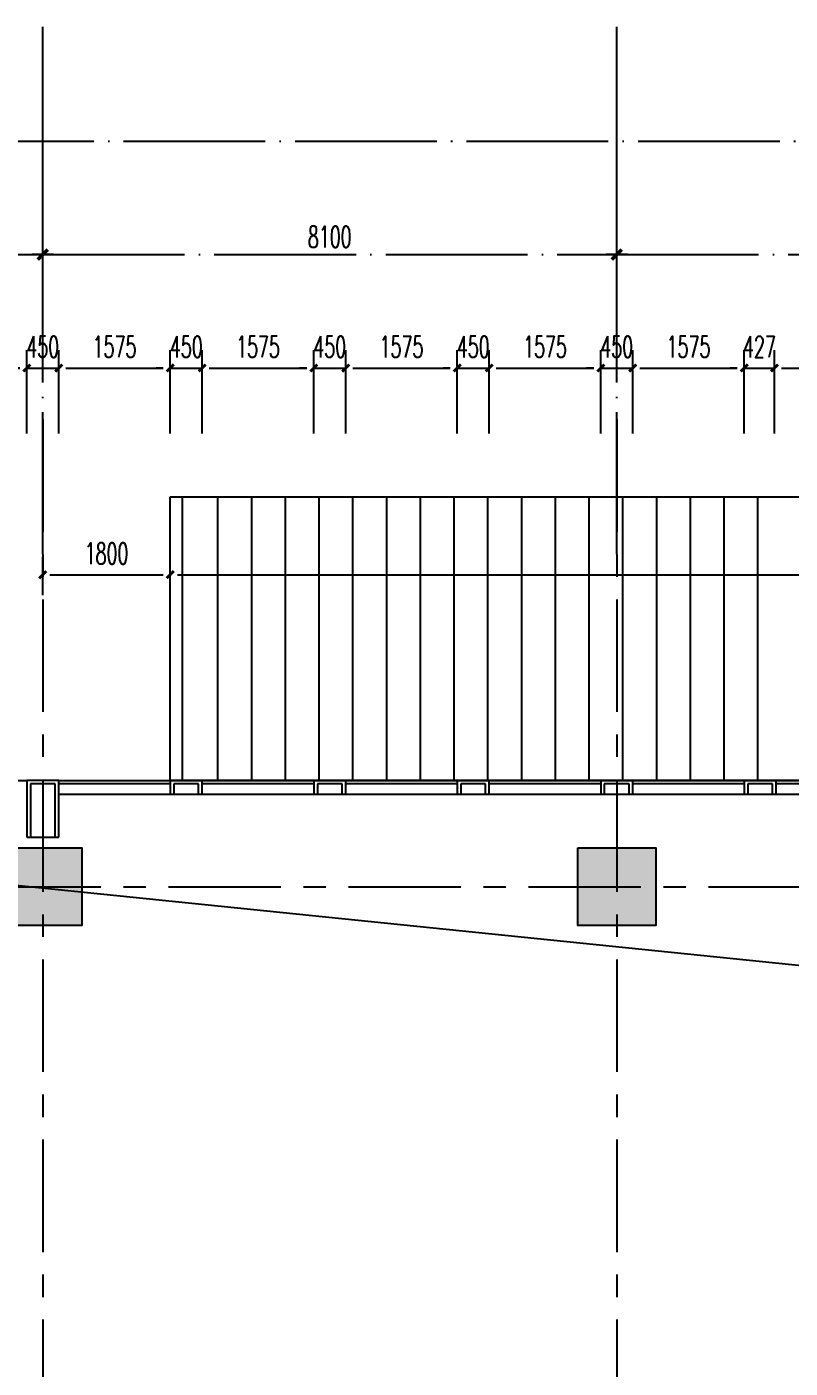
# Model space of a CAD drawing. Extents: x 824790 to 973415, y 4290613 to 4374713.
# Drawn here: x 916185 to 926958, y 4340402 to 4359327 of the extents above; entities that cross this region are included whole.
import ezdxf

# ---------------------------------------------------------------- set-up
doc = ezdxf.new("R2010")
doc.units = 0
doc.header["$LTSCALE"] = 1000
doc.header["$MEASUREMENT"] = 0
for name, pattern in [('ACAD_ISO08W100', [36, 24, -3, 6, -3]), ('CENTER', [50.800000000000004, 31.75, -6.35, 6.35, -6.35]), ('DOTE', [2.4200000000000004, 2, -0.2, 0.02, -0.2])]:
    doc.linetypes.add(name, pattern=pattern)
doc.layers.get('0').update_dxf_attribs({"color": 255, "linetype": 'CONTINUOUS'})
for name, color, linetype in [('A-AXIS', 3, 'CONTINUOUS'), ('A-DIM', 201, 'CONTINUOUS'), ('A-DOTE', 8, 'ACAD_ISO08W100'), ('A-FACADE', 5, 'CONTINUOUS'), ('A-FIN-GRAN', 34, 'CONTINUOUS'), ('A-LINE', 254, 'CONTINUOUS'), ('A-WALL', 2, 'CONTINUOUS'), ('A-WINDOW', 4, 'CONTINUOUS'), ('A_DIM_EX1', 171, 'CONTINUOUS'), ('DOTE', 17, 'DOTE'), ('HATCH-F252', 252, 'CONTINUOUS'), ('S-COLUMN', 1, 'CONTINUOUS'), ('WINDOW', 4, 'CONTINUOUS')]:
    doc.layers.add(name, color=color, linetype=linetype)
doc.styles.add('DIM_FONT', font='SIMPLEX.shx', dxfattribs={"width": 0.6, "bigfont": 'GBCBIG.shx'})
doc.dimstyles.new('DIM100', dxfattribs={"dimscale": 100, "dimtxt": 3, "dimasz": 0.01, "dimexe": 1, "dimexo": 1, "dimgap": 1, "dimtad": 1, "dimdec": 0, "dimzin": 0, "dimdsep": 46, "dimtxsty": 'DIM_FONT', "dimblk1": 'h-_DIMX', "dimblk2": 'h-_DIMX', "dimsah": 1, "dimcen": 0.01, "dimclrd": 256, "dimclre": 256, "dimclrt": 7, "dimadec": 3, "dimazin": 0, "dimtfac": 1, "dimtdec": 0, "dimtix": 1, "dimtmove": 2, "dimatfit": 3, "dimldrblk": 'h-_DIMX', "dimfxl": 0, "dimtolj": 1, "dimtzin": 5, "dimarcsym": 0})
doc.dimstyles.new('DIMN', dxfattribs={"dimtxt": 300, "dimasz": 100, "dimexe": 250, "dimexo": 300, "dimgap": 150, "dimtad": 1, "dimdec": 0, "dimzin": 0, "dimdsep": 46, "dimtxsty": 'DIM_FONT', "dimblk": 'h-_ArchTick', "dimcen": 0.09, "dimclrt": 7, "dimazin": 2, "dimtfac": 1, "dimtdec": 0, "dimtix": 1, "dimtmove": 2, "dimatfit": 3, "dimfxl": 0, "dimtolj": 1, "dimtzin": 0, "dimarcsym": 0})

# ---------------------------------------------------------------- blocks, each defined once
blk = doc.blocks.new('h-_DIMX')
blk.add_line((-150, 0), (150, 0))
at = {"const_width": 50}
blk.add_lwpolyline([(-70, -70), (70, 70)], dxfattribs=at)
blk = doc.blocks.new('h-轴号横')
at = {"layer": 'DOTE', "linetype": 'ACAD_ISO08W100'}
for p, q in [((-2524060.703836284, -1877418.044086831), (-2524061.414020771, -1873855.578349271)), ((-2515960.703956215, -1877416.650213956), (-2515961.414140702, -1873854.184476397))]:
    blk.add_line(p, q, dxfattribs=at)
blk = doc.blocks.new('h-2层裙房幕墙')
at = {"layer": 'A-FACADE'}
blk.add_line((803085.8799830542, 4036434.930740955), (814785.8799834927, 4036434.930740956), dxfattribs=at)
at = {"layer": 'A-FIN-GRAN'}
for p, q in [((815235.8799834927, 4036434.930740956), (814785.8799834927, 4036434.930740956)), ((814785.8799834927, 4036434.930740956), (814785.8799834927, 4035634.930740954)), ((815185.8799834924, 4036384.930740956), (814835.8799834927, 4036384.930740956)), ((814835.8799834927, 4036384.930740956), (814835.8799834927, 4035634.930740954)), ((815185.8799834924, 4035634.930740953), (815185.8799834924, 4036384.930740956)), ((815235.8799834929, 4035634.930740954), (815235.8799834927, 4036434.930740956)), ((817260.8799834927, 4036434.930740955), (816810.8799834927, 4036434.930740955)), ((816810.8799834927, 4036434.930740955), (816810.8799834927, 4036234.930740955)), ((817210.8799834924, 4036384.930740955), (816860.8799834927, 4036384.930740955)), ((816860.8799834927, 4036384.930740955), (816860.8799834927, 4036234.930740955)), ((817210.8799834927, 4036234.930740955), (817210.8799834924, 4036384.930740955)), ((817260.8799834927, 4036234.930740955), (817260.8799834927, 4036434.930740955)), ((819285.8799834927, 4036434.930740955), (818835.8799834927, 4036434.930740955)), ((818835.8799834927, 4036434.930740955), (818835.8799834927, 4036234.930740955)), ((819235.8799834924, 4036384.930740955), (818885.8799834927, 4036384.930740955)), ((818885.8799834927, 4036384.930740955), (818885.8799834927, 4036234.930740955)), ((819235.8799834927, 4036234.930740955), (819235.8799834924, 4036384.930740955)), ((819285.8799834927, 4036234.930740955), (819285.8799834927, 4036434.930740955)), ((821310.8799834927, 4036434.930740955), (820860.8799834927, 4036434.930740955)), ((820860.8799834927, 4036434.930740955), (820860.8799834927, 4036234.930740955)), ((821260.8799834924, 4036384.930740955), (820910.8799834927, 4036384.930740955)), ((820910.8799834927, 4036384.930740955), (820910.8799834927, 4036234.930740955)), ((821260.8799834927, 4036234.930740955), (821260.8799834924, 4036384.930740955)), ((821310.8799834927, 4036234.930740955), (821310.8799834927, 4036434.930740955)), ((823335.8799834927, 4036434.930740955), (822885.8799834927, 4036434.930740955)), ((822885.8799834927, 4036434.930740955), (822885.8799834927, 4036234.930740955)), ((823285.8799834924, 4036384.930740955), (822935.8799834927, 4036384.930740955)), ((822935.8799834927, 4036384.930740955), (822935.8799834927, 4036234.930740955)), ((823285.8799834927, 4036234.930740955), (823285.8799834924, 4036384.930740955)), ((823335.8799834927, 4036234.930740955), (823335.8799834927, 4036434.930740955)), ((825360.8799834927, 4036434.930740955), (824910.8799834927, 4036434.930740955)), ((824910.8799834927, 4036434.930740955), (824910.8799834927, 4036234.930740955)), ((825310.8799834924, 4036384.930740955), (824960.8799834927, 4036384.930740955)), ((824960.8799834927, 4036384.930740955), (824960.8799834927, 4036234.930740955)), ((825310.8799834927, 4036234.930740955), (825310.8799834924, 4036384.930740955)), ((825360.8799834927, 4036234.930740955), (825360.8799834927, 4036434.930740955)), ((814785.8799834927, 4035634.930740954), (815235.8799834928, 4035634.930740954))]:
    blk.add_line(p, q, dxfattribs=at)
at = {"layer": 'WINDOW'}
for p, q in [((815235.8799834928, 4036434.930740956), (851235.8799830533, 4036434.930740956)), ((816810.8799834927, 4036384.930740955), (815235.8799834924, 4036384.930740955)), ((818835.8799834927, 4036384.930740955), (817260.8799834924, 4036384.930740955)), ((820860.8799834927, 4036384.930740955), (819285.8799834924, 4036384.930740955)), ((822885.8799834924, 4036384.930740955), (821310.8799834922, 4036384.930740955)), ((824910.8799834924, 4036384.930740955), (823335.8799834922, 4036384.930740955)), ((826935.8799834927, 4036384.930740955), (825360.8799834924, 4036384.930740955)), ((851235.8799830533, 4036234.930740954), (815235.8799834927, 4036234.930740955))]:
    blk.add_line(p, q, dxfattribs=at)
blk = doc.blocks.new('h-1100柱')
at = {"layer": 'HATCH-F252'}
blk.add_hatch(color=256, dxfattribs=at).paths.add_polyline_path([(917264.5320225786, 4495302.294204195), (918364.5320225786, 4495302.294204195), (918364.5320225786, 4494202.294204195), (917264.5320225786, 4494202.294204195)])
at = {"layer": 'S-COLUMN'}
blk.add_lwpolyline([(917264.5320225786, 4495302.294204195), (918364.5320225786, 4495302.294204195), (918364.5320225786, 4494202.294204195), (917264.5320225786, 4494202.294204195)], close=True, dxfattribs=at)
blk = doc.blocks.new('h-二层柱网')
at = {"layer": 'A-WALL'}
for p in [(198595.3440297159, -147556.9296305692), (206695.3440297156, -147556.9296305692)]:
    blk.add_blockref('h-1100柱', p, dxfattribs=at)
blk = doc.blocks.new('h-_ArchTick')
at = {"color": 0, "linetype": 'ByBlock', "const_width": 0.4}
blk.add_lwpolyline([(-0.5, -0.5), (0.5, 0.5)], dxfattribs=at)
blk = doc.blocks.new('*D203')
at = {"layer": 'A-DIM', "color": 0, "lineweight": -2, "transparency": 16777216}
for p, q in [((916409.8760522945, 4351310.077842297), (916409.8760522945, 4351847.479481595)), ((918209.8760527235, 4351310.077842297), (918209.8760527235, 4351847.479481595)), ((916509.8760522945, 4351597.479481595), (918109.8760527235, 4351597.479481595))]:
    blk.add_line(p, q, dxfattribs=at)
at = {"layer": 'A-DIM', "color": 0, "lineweight": -2, "transparency": 16777216, "xscale": 100, "yscale": 100, "zscale": 100, "rotation": 180}
blk.add_blockref('h-_ArchTick', (916409.8760522945, 4351597.479481595), dxfattribs=at)
at = {"layer": 'A-DIM', "color": 0, "lineweight": -2, "transparency": 16777216, "xscale": 100, "yscale": 100, "zscale": 100}
blk.add_blockref('h-_ArchTick', (918209.8760527235, 4351597.479481595), dxfattribs=at)
at = {"layer": 'A-DIM', "color": 7, "transparency": 16777216, "insert": (917309.8760525091, 4351897.479481595), "char_height": 300, "attachment_point": 5, "style": 'DIM_FONT'}
blk.add_mtext('\\A1;1800', dxfattribs=at)
blk = doc.blocks.new('*D204')
at = {"layer": 'A-DIM', "color": 0, "lineweight": -2, "transparency": 16777216}
for p, q in [((918209.8760527235, 4351310.077842297), (918209.8760527235, 4351847.479481595)), ((938909.8760527235, 4351310.077842297), (938909.8760527235, 4351847.479481595)), ((918309.8760527235, 4351597.479481595), (938809.8760527235, 4351597.479481595))]:
    blk.add_line(p, q, dxfattribs=at)
at = {"layer": 'A-DIM', "color": 0, "lineweight": -2, "transparency": 16777216, "xscale": 100, "yscale": 100, "zscale": 100, "rotation": 180}
blk.add_blockref('h-_ArchTick', (918209.8760527235, 4351597.479481595), dxfattribs=at)
at = {"layer": 'A-DIM', "color": 0, "lineweight": -2, "transparency": 16777216, "xscale": 100, "yscale": 100, "zscale": 100}
blk.add_blockref('h-_ArchTick', (938909.8760527235, 4351597.479481595), dxfattribs=at)
at = {"layer": 'A-DIM', "color": 7, "transparency": 16777216, "insert": (928559.8760527235, 4351897.479481595), "char_height": 300, "attachment_point": 5, "style": 'DIM_FONT'}
blk.add_mtext('\\A1;20700', dxfattribs=at)
blk = doc.blocks.new('*D354')
at = {"layer": 'A-DIM', "color": 0, "lineweight": -2, "transparency": 16777216}
for p, q in [((926736.8760527241, 4353589.069554219), (926736.8760527241, 4354763.415453966)), ((928359.8760527241, 4353589.069554219), (928359.8760527241, 4354763.415453966)), ((926836.8760527241, 4354513.415453966), (928259.8760527241, 4354513.415453966))]:
    blk.add_line(p, q, dxfattribs=at)
at = {"layer": 'A-DIM', "color": 0, "lineweight": -2, "transparency": 16777216, "xscale": 100, "yscale": 100, "zscale": 100, "rotation": 180}
blk.add_blockref('h-_ArchTick', (926736.8760527241, 4354513.415453966), dxfattribs=at)
at = {"layer": 'A-DIM', "color": 0, "lineweight": -2, "transparency": 16777216, "xscale": 100, "yscale": 100, "zscale": 100}
blk.add_blockref('h-_ArchTick', (928359.8760527241, 4354513.415453966), dxfattribs=at)
at = {"layer": 'A-DIM', "color": 7, "transparency": 16777216, "insert": (927548.3760527241, 4354813.415453966), "char_height": 300, "attachment_point": 5, "style": 'DIM_FONT'}
blk.add_mtext('\\A1;1623', dxfattribs=at)
blk = doc.blocks.new('*D355')
at = {"layer": 'A-DIM', "color": 0, "lineweight": -2, "transparency": 16777216}
for p, q in [((926309.8760527241, 4353589.069554219), (926309.8760527241, 4354763.415453966)), ((926736.8760527241, 4353589.069554219), (926736.8760527241, 4354763.415453966)), ((926209.8760527241, 4354513.415453966), (926109.8760527241, 4354513.415453966)), ((926309.8760527241, 4354513.415453966), (926736.8760527241, 4354513.415453966)), ((926836.8760527241, 4354513.415453966), (926936.8760527241, 4354513.415453966))]:
    blk.add_line(p, q, dxfattribs=at)
at = {"layer": 'A-DIM', "color": 0, "lineweight": -2, "transparency": 16777216, "xscale": 100, "yscale": 100, "zscale": 100}
blk.add_blockref('h-_ArchTick', (926309.8760527241, 4354513.415453966), dxfattribs=at)
at = {"layer": 'A-DIM', "color": 0, "lineweight": -2, "transparency": 16777216, "xscale": 100, "yscale": 100, "zscale": 100, "rotation": 180}
blk.add_blockref('h-_ArchTick', (926736.8760527241, 4354513.415453966), dxfattribs=at)
at = {"layer": 'A-DIM', "color": 7, "transparency": 16777216, "insert": (926523.3760527241, 4354813.415453966), "char_height": 300, "attachment_point": 5, "style": 'DIM_FONT'}
blk.add_mtext('\\A1;427', dxfattribs=at)
blk = doc.blocks.new('*D356')
at = {"layer": 'A-DIM', "color": 0, "lineweight": -2, "transparency": 16777216}
for p, q in [((924734.8760527243, 4353589.069554219), (924734.8760527243, 4354763.415453966)), ((926309.8760527241, 4353589.069554219), (926309.8760527241, 4354763.415453966)), ((924834.8760527243, 4354513.415453966), (926209.8760527241, 4354513.415453966))]:
    blk.add_line(p, q, dxfattribs=at)
at = {"layer": 'A-DIM', "color": 0, "lineweight": -2, "transparency": 16777216, "xscale": 100, "yscale": 100, "zscale": 100, "rotation": 180}
blk.add_blockref('h-_ArchTick', (924734.8760527243, 4354513.415453966), dxfattribs=at)
at = {"layer": 'A-DIM', "color": 0, "lineweight": -2, "transparency": 16777216, "xscale": 100, "yscale": 100, "zscale": 100}
blk.add_blockref('h-_ArchTick', (926309.8760527241, 4354513.415453966), dxfattribs=at)
at = {"layer": 'A-DIM', "color": 7, "transparency": 16777216, "insert": (925522.3760527242, 4354813.415453966), "char_height": 300, "attachment_point": 5, "style": 'DIM_FONT'}
blk.add_mtext('\\A1;1575', dxfattribs=at)
blk = doc.blocks.new('*D357')
at = {"layer": 'A-DIM', "color": 0, "lineweight": -2, "transparency": 16777216}
for p, q in [((924284.8760527244, 4353589.069554219), (924284.8760527244, 4354763.415453966)), ((924734.8760527243, 4353589.069554219), (924734.8760527243, 4354763.415453966)), ((924184.8760527244, 4354513.415453966), (924084.8760527244, 4354513.415453966)), ((924284.8760527244, 4354513.415453966), (924734.8760527243, 4354513.415453966)), ((924834.8760527243, 4354513.415453966), (924934.8760527243, 4354513.415453966))]:
    blk.add_line(p, q, dxfattribs=at)
at = {"layer": 'A-DIM', "color": 0, "lineweight": -2, "transparency": 16777216, "xscale": 100, "yscale": 100, "zscale": 100}
blk.add_blockref('h-_ArchTick', (924284.8760527244, 4354513.415453966), dxfattribs=at)
at = {"layer": 'A-DIM', "color": 0, "lineweight": -2, "transparency": 16777216, "xscale": 100, "yscale": 100, "zscale": 100, "rotation": 180}
blk.add_blockref('h-_ArchTick', (924734.8760527243, 4354513.415453966), dxfattribs=at)
at = {"layer": 'A-DIM', "color": 7, "transparency": 16777216, "insert": (924509.8760527244, 4354813.415453966), "char_height": 300, "attachment_point": 5, "style": 'DIM_FONT'}
blk.add_mtext('\\A1;450', dxfattribs=at)
blk = doc.blocks.new('*D358')
at = {"layer": 'A-DIM', "color": 0, "lineweight": -2, "transparency": 16777216}
for p, q in [((922709.8760527242, 4353589.069554219), (922709.8760527242, 4354763.415453966)), ((924284.8760527244, 4353589.069554219), (924284.8760527244, 4354763.415453966)), ((922809.8760527242, 4354513.415453966), (924184.8760527244, 4354513.415453966))]:
    blk.add_line(p, q, dxfattribs=at)
at = {"layer": 'A-DIM', "color": 0, "lineweight": -2, "transparency": 16777216, "xscale": 100, "yscale": 100, "zscale": 100, "rotation": 180}
blk.add_blockref('h-_ArchTick', (922709.8760527242, 4354513.415453966), dxfattribs=at)
at = {"layer": 'A-DIM', "color": 0, "lineweight": -2, "transparency": 16777216, "xscale": 100, "yscale": 100, "zscale": 100}
blk.add_blockref('h-_ArchTick', (924284.8760527244, 4354513.415453966), dxfattribs=at)
at = {"layer": 'A-DIM', "color": 7, "transparency": 16777216, "insert": (923497.3760527243, 4354813.415453966), "char_height": 300, "attachment_point": 5, "style": 'DIM_FONT'}
blk.add_mtext('\\A1;1575', dxfattribs=at)
blk = doc.blocks.new('*D359')
at = {"layer": 'A-DIM', "color": 0, "lineweight": -2, "transparency": 16777216}
for p, q in [((922259.8760527242, 4353589.069554219), (922259.8760527242, 4354763.415453966)), ((922709.8760527242, 4353589.069554219), (922709.8760527242, 4354763.415453966)), ((922159.8760527242, 4354513.415453966), (922059.8760527242, 4354513.415453966)), ((922259.8760527242, 4354513.415453966), (922709.8760527242, 4354513.415453966)), ((922809.8760527242, 4354513.415453966), (922909.8760527242, 4354513.415453966))]:
    blk.add_line(p, q, dxfattribs=at)
at = {"layer": 'A-DIM', "color": 0, "lineweight": -2, "transparency": 16777216, "xscale": 100, "yscale": 100, "zscale": 100}
blk.add_blockref('h-_ArchTick', (922259.8760527242, 4354513.415453966), dxfattribs=at)
at = {"layer": 'A-DIM', "color": 0, "lineweight": -2, "transparency": 16777216, "xscale": 100, "yscale": 100, "zscale": 100, "rotation": 180}
blk.add_blockref('h-_ArchTick', (922709.8760527242, 4354513.415453966), dxfattribs=at)
at = {"layer": 'A-DIM', "color": 7, "transparency": 16777216, "insert": (922484.8760527242, 4354813.415453966), "char_height": 300, "attachment_point": 5, "style": 'DIM_FONT'}
blk.add_mtext('\\A1;450', dxfattribs=at)
blk = doc.blocks.new('*D360')
at = {"layer": 'A-DIM', "color": 0, "lineweight": -2, "transparency": 16777216}
for p, q in [((920684.8760527244, 4353589.069554219), (920684.8760527244, 4354763.415453966)), ((922259.8760527242, 4353589.069554219), (922259.8760527242, 4354763.415453966)), ((920784.8760527244, 4354513.415453966), (922159.8760527242, 4354513.415453966))]:
    blk.add_line(p, q, dxfattribs=at)
at = {"layer": 'A-DIM', "color": 0, "lineweight": -2, "transparency": 16777216, "xscale": 100, "yscale": 100, "zscale": 100, "rotation": 180}
blk.add_blockref('h-_ArchTick', (920684.8760527244, 4354513.415453966), dxfattribs=at)
at = {"layer": 'A-DIM', "color": 0, "lineweight": -2, "transparency": 16777216, "xscale": 100, "yscale": 100, "zscale": 100}
blk.add_blockref('h-_ArchTick', (922259.8760527242, 4354513.415453966), dxfattribs=at)
at = {"layer": 'A-DIM', "color": 7, "transparency": 16777216, "insert": (921472.3760527243, 4354813.415453966), "char_height": 300, "attachment_point": 5, "style": 'DIM_FONT'}
blk.add_mtext('\\A1;1575', dxfattribs=at)
blk = doc.blocks.new('*D361')
at = {"layer": 'A-DIM', "color": 0, "lineweight": -2, "transparency": 16777216}
for p, q in [((920234.8760527241, 4353589.069554219), (920234.8760527241, 4354763.415453966)), ((920684.8760527244, 4353589.069554219), (920684.8760527244, 4354763.415453966)), ((920134.8760527241, 4354513.415453966), (920034.8760527241, 4354513.415453966)), ((920234.8760527241, 4354513.415453966), (920684.8760527244, 4354513.415453966)), ((920784.8760527244, 4354513.415453966), (920884.8760527244, 4354513.415453966))]:
    blk.add_line(p, q, dxfattribs=at)
at = {"layer": 'A-DIM', "color": 0, "lineweight": -2, "transparency": 16777216, "xscale": 100, "yscale": 100, "zscale": 100}
blk.add_blockref('h-_ArchTick', (920234.8760527241, 4354513.415453966), dxfattribs=at)
at = {"layer": 'A-DIM', "color": 0, "lineweight": -2, "transparency": 16777216, "xscale": 100, "yscale": 100, "zscale": 100, "rotation": 180}
blk.add_blockref('h-_ArchTick', (920684.8760527244, 4354513.415453966), dxfattribs=at)
at = {"layer": 'A-DIM', "color": 7, "transparency": 16777216, "insert": (920459.8760527242, 4354813.415453966), "char_height": 300, "attachment_point": 5, "style": 'DIM_FONT'}
blk.add_mtext('\\A1;450', dxfattribs=at)
blk = doc.blocks.new('*D362')
at = {"layer": 'A-DIM', "color": 0, "lineweight": -2, "transparency": 16777216}
for p, q in [((918659.8760527242, 4353589.069554219), (918659.8760527242, 4354763.415453966)), ((920234.8760527241, 4353589.069554219), (920234.8760527241, 4354763.415453966)), ((918759.8760527242, 4354513.415453966), (920134.8760527241, 4354513.415453966))]:
    blk.add_line(p, q, dxfattribs=at)
at = {"layer": 'A-DIM', "color": 0, "lineweight": -2, "transparency": 16777216, "xscale": 100, "yscale": 100, "zscale": 100, "rotation": 180}
blk.add_blockref('h-_ArchTick', (918659.8760527242, 4354513.415453966), dxfattribs=at)
at = {"layer": 'A-DIM', "color": 0, "lineweight": -2, "transparency": 16777216, "xscale": 100, "yscale": 100, "zscale": 100}
blk.add_blockref('h-_ArchTick', (920234.8760527241, 4354513.415453966), dxfattribs=at)
at = {"layer": 'A-DIM', "color": 7, "transparency": 16777216, "insert": (919447.3760527242, 4354813.415453966), "char_height": 300, "attachment_point": 5, "style": 'DIM_FONT'}
blk.add_mtext('\\A1;1575', dxfattribs=at)
blk = doc.blocks.new('*D363')
at = {"layer": 'A-DIM', "color": 0, "lineweight": -2, "transparency": 16777216}
for p, q in [((918209.8760527243, 4353589.069554219), (918209.8760527243, 4354763.415453966)), ((918659.8760527242, 4353589.069554219), (918659.8760527242, 4354763.415453966)), ((918109.8760527243, 4354513.415453966), (918009.8760527243, 4354513.415453966)), ((918209.8760527243, 4354513.415453966), (918659.8760527242, 4354513.415453966)), ((918759.8760527242, 4354513.415453966), (918859.8760527242, 4354513.415453966))]:
    blk.add_line(p, q, dxfattribs=at)
at = {"layer": 'A-DIM', "color": 0, "lineweight": -2, "transparency": 16777216, "xscale": 100, "yscale": 100, "zscale": 100}
blk.add_blockref('h-_ArchTick', (918209.8760527243, 4354513.415453966), dxfattribs=at)
at = {"layer": 'A-DIM', "color": 0, "lineweight": -2, "transparency": 16777216, "xscale": 100, "yscale": 100, "zscale": 100, "rotation": 180}
blk.add_blockref('h-_ArchTick', (918659.8760527242, 4354513.415453966), dxfattribs=at)
at = {"layer": 'A-DIM', "color": 7, "transparency": 16777216, "insert": (918434.8760527242, 4354813.415453966), "char_height": 300, "attachment_point": 5, "style": 'DIM_FONT'}
blk.add_mtext('\\A1;450', dxfattribs=at)
blk = doc.blocks.new('*D364')
at = {"layer": 'A-DIM', "color": 0, "lineweight": -2, "transparency": 16777216}
for p, q in [((916634.8760527242, 4353589.069554219), (916634.8760527242, 4354763.415453966)), ((918209.8760527243, 4353589.069554219), (918209.8760527243, 4354763.415453966)), ((916734.8760527242, 4354513.415453966), (918109.8760527243, 4354513.415453966))]:
    blk.add_line(p, q, dxfattribs=at)
at = {"layer": 'A-DIM', "color": 0, "lineweight": -2, "transparency": 16777216, "xscale": 100, "yscale": 100, "zscale": 100, "rotation": 180}
blk.add_blockref('h-_ArchTick', (916634.8760527242, 4354513.415453966), dxfattribs=at)
at = {"layer": 'A-DIM', "color": 0, "lineweight": -2, "transparency": 16777216, "xscale": 100, "yscale": 100, "zscale": 100}
blk.add_blockref('h-_ArchTick', (918209.8760527243, 4354513.415453966), dxfattribs=at)
at = {"layer": 'A-DIM', "color": 7, "transparency": 16777216, "insert": (917422.3760527242, 4354813.415453966), "char_height": 300, "attachment_point": 5, "style": 'DIM_FONT'}
blk.add_mtext('\\A1;1575', dxfattribs=at)
blk = doc.blocks.new('*D365')
at = {"layer": 'A-DIM', "color": 0, "lineweight": -2, "transparency": 16777216}
for p, q in [((916184.8760527242, 4353589.069554219), (916184.8760527242, 4354763.415453966)), ((916634.8760527242, 4353589.069554219), (916634.8760527242, 4354763.415453966)), ((916084.8760527242, 4354513.415453966), (915984.8760527242, 4354513.415453966)), ((916184.8760527242, 4354513.415453966), (916634.8760527242, 4354513.415453966)), ((916734.8760527242, 4354513.415453966), (916834.8760527242, 4354513.415453966))]:
    blk.add_line(p, q, dxfattribs=at)
at = {"layer": 'A-DIM', "color": 0, "lineweight": -2, "transparency": 16777216, "xscale": 100, "yscale": 100, "zscale": 100}
blk.add_blockref('h-_ArchTick', (916184.8760527242, 4354513.415453966), dxfattribs=at)
at = {"layer": 'A-DIM', "color": 0, "lineweight": -2, "transparency": 16777216, "xscale": 100, "yscale": 100, "zscale": 100, "rotation": 180}
blk.add_blockref('h-_ArchTick', (916634.8760527242, 4354513.415453966), dxfattribs=at)
at = {"layer": 'A-DIM', "color": 7, "transparency": 16777216, "insert": (916409.8760527242, 4354813.415453966), "char_height": 300, "attachment_point": 5, "style": 'DIM_FONT'}
blk.add_mtext('\\A1;450', dxfattribs=at)
blk = doc.blocks.new('*D366')
at = {"layer": 'A-DIM', "color": 0, "lineweight": -2, "transparency": 16777216}
for p, q in [((914609.8760527243, 4353589.069554219), (914609.8760527243, 4354763.415453966)), ((916184.8760527242, 4353589.069554219), (916184.8760527242, 4354763.415453966)), ((914709.8760527243, 4354513.415453966), (916084.8760527242, 4354513.415453966))]:
    blk.add_line(p, q, dxfattribs=at)
at = {"layer": 'A-DIM', "color": 0, "lineweight": -2, "transparency": 16777216, "xscale": 100, "yscale": 100, "zscale": 100, "rotation": 180}
blk.add_blockref('h-_ArchTick', (914609.8760527243, 4354513.415453966), dxfattribs=at)
at = {"layer": 'A-DIM', "color": 0, "lineweight": -2, "transparency": 16777216, "xscale": 100, "yscale": 100, "zscale": 100}
blk.add_blockref('h-_ArchTick', (916184.8760527242, 4354513.415453966), dxfattribs=at)
at = {"layer": 'A-DIM', "color": 7, "transparency": 16777216, "insert": (915397.3760527242, 4354813.415453966), "char_height": 300, "attachment_point": 5, "style": 'DIM_FONT'}
blk.add_mtext('\\A1;1575', dxfattribs=at)
blk = doc.blocks.new('h-wrt')
at = {"layer": 'A-DOTE', "linetype": 'CENTER', "ltscale": 0.05}
for p, q in [((-2524228.884582327, -1744636.162821466), (-2524228.884582327, -1784214.613253364)), ((-2516128.884582327, -1744636.162821466), (-2516128.884582328, -1784214.613253364)), ((-2603736.003369137, -1751228.966451115), (-2483728.276906996, -1751228.966451115))]:
    blk.add_line(p, q, dxfattribs=at)
at = {"layer": 'A_DIM_EX1'}
blk.add_blockref('h-轴号横', (-168.0663593467325, 134757.2076343661), dxfattribs=at)
at = {"layer": 'A-AXIS'}
for base, p1, p2 in [((-2487228.884581896, -1740710.915570775), (-2600528.884535942, -1746536.162821466), (-2487228.884581896, -1746636.162821466)), ((-2524228.846382327, -1742310.915570775), (-2532328.846382327, -1746636.162821466), (-2524228.846382327, -1746636.162821466)), ((-2516128.846382327, -1742310.915570775), (-2524228.846382327, -1746636.162821466), (-2516128.846382327, -1746636.162821466)), ((-2508028.846382327, -1742310.915570775), (-2516128.846382327, -1746636.162821466), (-2508028.846382327, -1746636.162821466))]:
    blk.add_linear_dim(base=base, p1=p1, p2=p2, dimstyle='DIM100', dxfattribs=at).render()

msp = doc.modelspace()

# ---------------------------------------------------------------- linework, layer by layer
at = {"layer": 'A-LINE'}
msp.add_line((909359.8760514896, 4347895.364573428), (946003.8575516902, 4344158.678986724), dxfattribs=at)
at = {"layer": 'A-WINDOW'}
for p, q in [((918381.1260527235, 4348695.364572845), (918381.1260527235, 4352695.364572845)), ((918882.3760527235, 4348695.364572845), (918882.3760527235, 4352695.364572845)), ((919358.6260527235, 4348695.364572845), (919358.6260527235, 4352695.364572845)), ((919834.8760527235, 4348695.364572845), (919834.8760527235, 4352695.364572845)), ((920311.1260527235, 4348695.364572845), (920311.1260527235, 4352695.364572845)), ((920787.3760527235, 4348695.364572845), (920787.3760527235, 4352695.364572845)), ((921263.6260527235, 4348695.364572845), (921263.6260527235, 4352695.364572845)), ((921739.8760527235, 4348695.364572845), (921739.8760527235, 4352695.364572845)), ((922216.1260527235, 4348695.364572845), (922216.1260527235, 4352695.364572845)), ((922692.3760527235, 4348695.364572845), (922692.3760527235, 4352695.364572845)), ((923168.6260527235, 4348695.364572845), (923168.6260527235, 4352695.364572845)), ((923644.8760527235, 4348695.364572845), (923644.8760527235, 4352695.364572845)), ((924121.1260527235, 4348695.364572845), (924121.1260527235, 4352695.364572845)), ((924597.3760527235, 4348695.364572845), (924597.3760527235, 4352695.364572845)), ((925073.6260527235, 4348695.364572845), (925073.6260527235, 4352695.364572845)), ((925549.8760527235, 4348695.364572845), (925549.8760527235, 4352695.364572845)), ((926026.1260527235, 4348695.364572845), (926026.1260527235, 4352695.364572845)), ((926502.3760527235, 4348695.364572845), (926502.3760527235, 4352695.364572845))]:
    msp.add_line(p, q, dxfattribs=at)
msp.add_lwpolyline([(918209.8760527235, 4352695.364572845), (938909.8760527235, 4352695.364572845), (938909.8760527235, 4348695.364572845), (918209.8760527235, 4348695.364572845)], close=True, dxfattribs=at)

# ---------------------------------------------------------------- block references
msp.add_blockref('h-2层裙房幕墙', (101398.996069232, 312260.4338324731), dxfattribs=at)
at = {"layer": 'DOTE'}
msp.add_blockref('h-wrt', (3440638.760634621, 6098424.331024741), dxfattribs=at)
at = {"layer": 'S-COLUMN'}
msp.add_blockref('h-二层柱网', (-200000, 0), dxfattribs=at)

# ---------------------------------------------------------------- dimensions: what is measured, and where the dimension line sits
at = {"layer": 'A-DIM'}
for p1, p2, distance, picture, middle in [((914609.8760527243, 4353289.069554219), (916184.8760527242, 4353289.069554219), 1224.3458997467533, '*D366', (915397.3760527242, 4354813.415453966)), ((916184.8760527242, 4353289.069554219), (916634.8760527242, 4353289.069554219), 1224.3458997467533, '*D365', (916409.8760527242, 4354813.415453966)), ((916634.8760527242, 4353289.069554219), (918209.8760527243, 4353289.069554219), 1224.3458997467533, '*D364', (917422.3760527242, 4354813.415453966)), ((918209.8760527243, 4353289.069554219), (918659.8760527242, 4353289.069554219), 1224.3458997467533, '*D363', (918434.8760527242, 4354813.415453966)), ((918659.8760527242, 4353289.069554219), (920234.8760527241, 4353289.069554219), 1224.3458997467533, '*D362', (919447.3760527242, 4354813.415453966)), ((920234.8760527241, 4353289.069554219), (920684.8760527244, 4353289.069554219), 1224.3458997467533, '*D361', (920459.8760527242, 4354813.415453966)), ((920684.8760527244, 4353289.069554219), (922259.8760527242, 4353289.069554219), 1224.3458997467533, '*D360', (921472.3760527243, 4354813.415453966)), ((922259.8760527242, 4353289.069554219), (922709.8760527242, 4353289.069554219), 1224.3458997467533, '*D359', (922484.8760527242, 4354813.415453966)), ((922709.8760527242, 4353289.069554219), (924284.8760527244, 4353289.069554219), 1224.3458997467533, '*D358', (923497.3760527243, 4354813.415453966)), ((924284.8760527244, 4353289.069554219), (924734.8760527243, 4353289.069554219), 1224.3458997467533, '*D357', (924509.8760527244, 4354813.415453966)), ((924734.8760527243, 4353289.069554219), (926309.8760527241, 4353289.069554219), 1224.3458997467533, '*D356', (925522.3760527242, 4354813.415453966)), ((926309.8760527241, 4353289.069554219), (926736.8760527241, 4353289.069554219), 1224.3458997467533, '*D355', (926523.3760527241, 4354813.415453966)), ((926736.8760527241, 4353289.069554219), (928359.8760527241, 4353289.069554219), 1224.3458997467533, '*D354', (927548.3760527241, 4354813.415453966)), ((916409.8760522945, 4351010.077842297), (918209.8760527235, 4351010.077842297), 587.4016392976047, '*D203', (917309.8760525091, 4351897.479481595)), ((918209.8760527235, 4351010.077842297), (938909.8760527235, 4351010.077842297), 587.4016392976046, '*D204', (928559.8760527235, 4351897.479481595))]:
    dim = msp.add_aligned_dim(p1=p1, p2=p2, distance=distance, dimstyle='DIMN', dxfattribs=at)
    dim.commit()
    dim.dimension.update_dxf_attribs({"geometry": picture, "text_midpoint": middle})

doc.saveas('drawing.dxf')
